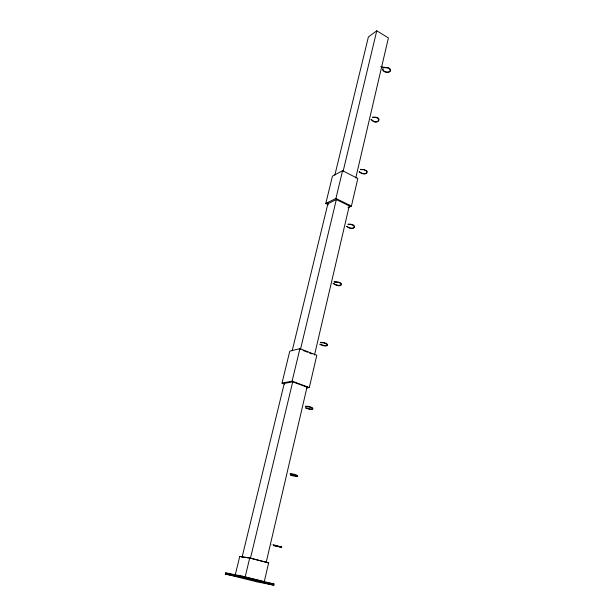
<?xml version="1.0" encoding="UTF-8"?>
<svg xmlns="http://www.w3.org/2000/svg" width="616" height="616" viewBox="0 0 616 616"><rect width="100%" height="100%" fill="white"/><g stroke="black" fill="none" stroke-linecap="round" stroke-linejoin="round"><path stroke-width="0.92" d="M273.797 585.2L274.058 584.053L242.05 576.114L225.618 572.911L225.34 574.035L256.579 581.743L273.797 585.2L241.772 577.284L225.34 574.035M268.638 562.855L264.241 581.797L245.137 577.061L249.719 557.942L268.638 562.855L265.843 562.408M306.499 388.026L309.317 387.541L316.801 355.286L299.907 348.648L289.774 351.174L281.997 383.083L284.677 384.068M347.978 207.731L351.413 206.114L357.827 178.494L342.581 170.686L332.447 176.13L325.779 203.496L328.336 204.743M266.158 562.539L307.099 386.833M314.514 355.016L349.441 205.128M355.763 178.001L388.411 37.907L376.769 30.8L368.391 36.96L334.865 175.013M256.579 581.743L256.841 580.634M281.997 383.083L292.115 381.15L299.907 348.648M325.779 203.496L335.92 198.475L342.581 170.686M250.365 558.635L292.816 381.381M300.408 349.672L336.575 198.637M343.05 171.602L376.769 30.8M241.772 577.284L242.05 576.114M235.181 575.113L239.747 556.402L249.719 557.942M242.119 556.98L284.53 382.32M292.238 350.566L328.066 203.01M382.975 68.445C381.889 71.656 388.149 73.212 390.028 71.233C391.337 65.812 382.736 69.077 380.804 66.613M327.897 203.711L336.359 199.538L349.264 205.898M372.58 117.487C383.314 116.37 377.747 126.226 371.332 119.381M360.422 169.354L363.91 169.531L366.959 171.217M360.491 169.669C370.755 168.807 366.736 177.423 359.567 171.764M284.253 383.452L292.7 381.851L307.022 387.164M372.826 117.102C384.715 116.47 376.738 126.965 370.963 119.304M334.08 281.758C346.254 281.55 341.564 289.605 333.002 283.399M334.165 282.09C344.837 281.82 341.918 288.688 333.418 283.368M348.032 224.093C359.405 223.916 353.746 232.409 346.5 226.311M348.086 224.416C357.965 224.209 354.516 231.339 347.108 226.442M320.374 342.311C331.185 342.388 328.628 349.072 319.65 344.244M320.351 342.658C329.306 342.704 329.691 348.055 320.389 344.259M305.567 406.175C315.146 406.391 315.554 411.935 305.575 408.038M305.544 406.529C314.514 407.145 315.361 411.095 305.698 407.707M290.275 473.604C299.307 474.412 300.477 478.401 290.405 475.105M290.236 473.981L297.744 476.16L290.198 474.636M242.126 556.933L250.466 558.227L266.212 562.308M273.435 544.806L281.835 547.162L273.335 545.614M273.404 545.191L281.558 547.301L273.473 545.245M236.09 575.29L237.899 575.644M239.709 575.998L244.229 576.884M264.995 582.251L274.058 584.053M225.618 572.911L233.88 574.959M239.393 576.322L247.655 578.362M249.495 578.817L255.001 580.18M239.747 556.402L242.404 557.087M292.115 381.15L309.317 387.541M303.103 350.458L307.5 352.183M309.255 352.868L311.896 353.9M335.92 198.475L351.413 206.114M381.728 66.79C384.176 68.122 390.429 66.051 390.606 70.802C388.881 73.72 383.36 72.472 382.421 69.416M359.128 171.733C360.622 173.951 367.914 175.391 367.128 171.433M271.987 544.821L272.002 544.76"/></g></svg>
